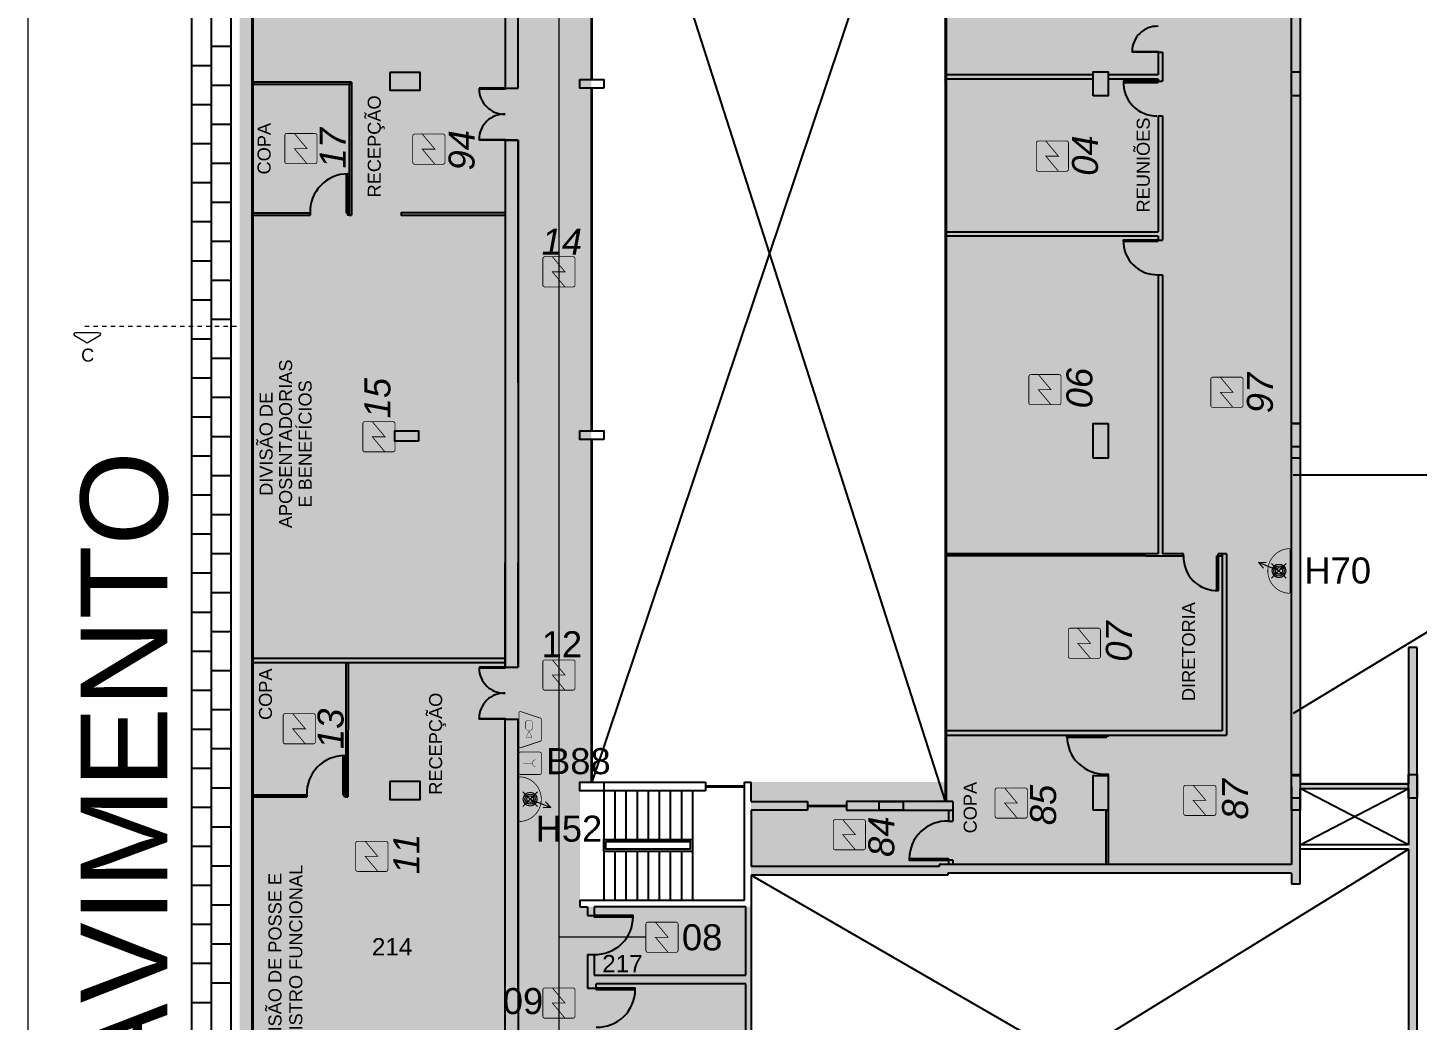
# Model space of a CAD drawing. Header units: metres. Extents: x -331 to 2982, y 362 to 2539.
# Drawn here: x 741.17 to 773.21, y 1857.93 to 1880.81 of the extents above; entities that cross this region are included whole.
import ezdxf
from ezdxf.enums import TextEntityAlignment as Align

# ---------------------------------------------------------------- set-up
doc = ezdxf.new("R2010")
doc.units = ezdxf.units.M
doc.linetypes.add('DASHDOT', pattern=[1, 0.5, -0.25, 0, -0.25])
doc.layers.get('0').update_dxf_attribs({"color": 251})
doc.layers.add('_corredores', color=251, linetype='Continuous', plot=False)
doc.layers.add('_salas', color=251, linetype='Continuous', plot=False)
for name, color, linetype in [('ALV', 251, 'Continuous'), ('CX', 251, 'Continuous'), ('Det', 251, 'Continuous'), ('DET. FUMAÇA', 1, 'Continuous'), ('Div', 251, 'Continuous'), ('Est', 251, 'Continuous'), ('Pis', 251, 'Continuous'), ('SALAS NOVAS', 7, 'Continuous'), ('Texto_Salas', 251, 'Continuous'), ('vid', 251, 'Continuous'), ('vis', 251, 'Continuous')]:
    doc.layers.add(name, color=color, linetype=linetype)
doc.layers.add('LCorte', color=251, linetype='Continuous', lineweight=20)
doc.styles.add('ARIAL', font='arial.ttf')
doc.styles.add('DESTAQUE', font='arial.ttf', dxfattribs={"height": 0.4})
doc.styles.add('X3G_ENTITY_1416AFBF', font='arial.ttf', dxfattribs={"height": 0.6})
doc.styles.add('X3G_ENTITY_1416B70A', font='arial.ttf', dxfattribs={"height": 0.6})
doc.styles.add('X3G_ENTITY_1416BCDE', font='arial.ttf', dxfattribs={"height": 0.6})
doc.styles.add('X3G_ENTITY_1416BCFA', font='arial.ttf', dxfattribs={"height": 0.6})
doc.styles.add('X3G_ENTITY_1421B54E', font='arial.ttf', dxfattribs={"height": 0.6})
doc.styles.add('X3G_ENTITY_1421B58E', font='arial.ttf', dxfattribs={"height": 0.6})
doc.styles.add('X3G_ENTITY_1422A1AA', font='arial.ttf', dxfattribs={"height": 0.6})
doc.styles.add('X3G_ENTITY_1422A336', font='arial.ttf', dxfattribs={"height": 0.6})

# ---------------------------------------------------------------- blocks, each defined once
blk = doc.blocks.new('WEW')
at = {"color": 1, "lineweight": 0, "true_color": 0xe60000}
for p, q in [((1781.244, 994.005), (1781.439, 994.482)), ((1781.439, 994.482), (1781.308, 994.36)), ((1781.439, 994.482), (1781.447, 994.302)), ((1781.075, 994.175), (1781.413, 993.836)), ((1781.413, 994.175), (1781.075, 993.836))]:
    blk.add_line(p, q, dxfattribs=at)
at = {"color": 1, "true_color": 0xe60000, "const_width": 0.0172}
for points in [[(1779.259, 993.747), (1780.023, 993.747, 0.511918), (1780.056, 993.793), (1779.907, 994.24, 0.322823), (1779.874, 994.263), (1779.408, 994.263, 0.322823), (1779.375, 994.24), (1779.226, 993.793, 0.511918)], [(1780.193, 994.263), (1780.641, 994.263, -0.414214), (1780.675, 994.229), (1780.675, 993.782, -0.414214), (1780.641, 993.747), (1780.193, 993.747, -0.414214), (1780.159, 993.782), (1780.159, 994.229, -0.414214)], [(1780.764, 993.748), (1781.724, 993.748, 0.435311), (1781.759, 993.784, 0.930949), (1780.73, 993.784, 0.435311)]]:
    blk.add_lwpolyline(points, format="xyb", close=True, dxfattribs=at)
at = {"color": 1, "true_color": 0xe60000, "const_width": 0.0086}
for points in [[(1779.463, 994.06), (1779.617, 994.06), (1779.652, 994.026), (1779.652, 993.936), (1779.617, 993.902), (1779.463, 993.902), (1779.428, 993.936), (1779.428, 994.026)], [(1779.832, 993.936), (1779.832, 994.026), (1779.802, 994.044), (1779.679, 993.981), (1779.802, 993.918)]]:
    blk.add_lwpolyline(points, close=True, dxfattribs=at)
for points in [[(1780.336, 994.135), (1780.338, 994.117), (1780.344, 994.099), (1780.351, 994.088), (1780.365, 994.073), (1780.373, 994.067), (1780.386, 994.06), (1780.397, 994.057), (1780.413, 994.055), (1780.421, 994.055), (1780.431, 994.056), (1780.45, 994.062), (1780.464, 994.07), (1780.477, 994.082), (1780.488, 994.096), (1780.494, 994.11), (1780.497, 994.122), (1780.498, 994.13), (1780.498, 994.136)], [(1780.417, 993.837), (1780.417, 994.055)]]:
    blk.add_lwpolyline(points, dxfattribs=at)
at = {"color": 1, "lineweight": 0, "true_color": 0xe60000}
for radius in [0.158, 0.119, 0.0774]:
    blk.add_circle((1781.244, 994.005), radius, dxfattribs=at)
blk = doc.blocks.new('Detector de fumaça')
at = {"layer": 'DET. FUMAÇA', "linetype": 'Continuous', "lineweight": 15, "const_width": 0.0187}
blk.add_lwpolyline([(774.599, 539.816), (775.249, 539.816, -0.414214), (775.296, 539.769), (775.296, 539.167, -0.414214), (775.249, 539.12), (774.599, 539.12, -0.414214), (774.553, 539.167), (774.553, 539.769, -0.414214)], format="xyb", close=True, dxfattribs=at)
blk.add_lwpolyline([(774.773, 539.816), (775.064, 539.468), (774.773, 539.468), (775.064, 539.12)], dxfattribs=at)
blk = doc.blocks.new('86eddcc6-bf04-46b0-9722-fe6f1553944b')
at = {"color": 1, "lineweight": 0, "true_color": 0xe60000}
for p, q in [((769.546, 1869.302), (769.725, 1869.31)), ((769.546, 1869.302), (769.667, 1869.171)), ((770.022, 1869.107), (769.546, 1869.302)), ((769.852, 1868.938), (770.191, 1869.276)), ((769.852, 1869.276), (770.191, 1868.938))]:
    blk.add_line(p, q, dxfattribs=at)
at = {"color": 1, "true_color": 0xe60000, "const_width": 0.0172}
blk.add_lwpolyline([(770.28, 1868.627), (770.28, 1869.587, 0.435311), (770.243, 1869.621, 0.930949), (770.243, 1868.592, 0.435311)], format="xyb", close=True, dxfattribs=at)
at = {"color": 1, "lineweight": 0, "true_color": 0xe60000}
for radius in [0.158, 0.119, 0.0774]:
    blk.add_circle((770.022, 1869.107), radius, dxfattribs=at)

msp = doc.modelspace()

# ---------------------------------------------------------------- hatches: boundary and pattern name
at = {"layer": '_corredores', "transparency": 33554508}
h = msp.add_hatch(color=256, dxfattribs=at)
h.dxf.hatch_style = 1
h.paths.add_polyline_path([(851.609, 1924.544), (870.379, 1924.544), (870.379, 1926.38), (870.189, 1926.38), (870.189, 1926.577), (870.003, 1926.764), (866.304, 1926.765), (866.288, 1926.731), (866.184, 1926.814), (865.422, 1927.574), (863.994, 1927.574), (862.566, 1927.574), (861.756, 1926.765), (861.72, 1926.765), (861.716, 1926.764), (861.703, 1926.763), (861.685, 1926.763), (858.091, 1926.765), (857.744, 1926.418), (857.397, 1926.765), (853.804, 1926.765), (853.788, 1926.731), (853.684, 1926.814), (852.922, 1927.574), (851.494, 1927.574), (849.748, 1927.574), (849.748, 1926.814), (849.608, 1926.814), (849.608, 1929.894), (841.234, 1929.894), (841.234, 1928.054), (840.474, 1928.054), (840.474, 1927.096), (840.756, 1926.814), (840.374, 1926.432), (840.042, 1926.765), (836.434, 1926.765), (836.419, 1926.731), (836.314, 1926.814), (835.553, 1927.574), (834.124, 1927.574), (832.696, 1927.574), (831.886, 1926.765), (831.85, 1926.765), (831.847, 1926.764), (831.833, 1926.763), (831.815, 1926.763), (828.221, 1926.765), (827.874, 1926.418), (827.528, 1926.765), (823.934, 1926.765), (823.918, 1926.731), (823.814, 1926.814), (823.052, 1927.574), (821.624, 1927.574), (820.195, 1927.574), (819.385, 1926.765), (819.35, 1926.765), (819.346, 1926.764), (819.333, 1926.763), (819.315, 1926.763), (815.721, 1926.765), (815.374, 1926.418), (815.027, 1926.765), (811.434, 1926.765), (811.418, 1926.731), (811.314, 1926.814), (810.552, 1927.574), (809.124, 1927.574), (807.695, 1927.574), (806.886, 1926.765), (806.85, 1926.765), (806.846, 1926.764), (806.833, 1926.763), (806.815, 1926.763), (803.221, 1926.765), (802.874, 1926.418), (802.527, 1926.765), (798.934, 1926.765), (798.918, 1926.731), (798.814, 1926.814), (798.052, 1927.574), (796.624, 1927.574), (795.195, 1927.574), (794.386, 1926.765), (794.35, 1926.765), (794.346, 1926.764), (794.333, 1926.763), (794.315, 1926.763), (790.721, 1926.765), (790.374, 1926.418), (790.027, 1926.765), (786.434, 1926.765), (786.418, 1926.731), (786.314, 1926.814), (785.552, 1927.574), (784.124, 1927.574), (782.696, 1927.574), (781.886, 1926.765), (781.85, 1926.765), (781.846, 1926.764), (781.833, 1926.763), (781.815, 1926.763), (778.221, 1926.765), (777.874, 1926.418), (777.527, 1926.765), (773.934, 1926.765), (773.918, 1926.731), (773.814, 1926.814), (773.052, 1927.574), (771.624, 1927.574), (770.196, 1927.574), (769.386, 1926.765), (769.35, 1926.765), (769.347, 1926.764), (769.333, 1926.763), (769.315, 1926.763), (765.615, 1926.764), (765.429, 1926.577), (765.429, 1926.38), (765.239, 1926.38), (765.239, 1924.544), (770.084, 1924.544), (770.084, 1914.631), (770.394, 1914.631), (770.394, 1905.511), (765.009, 1905.511), (765.009, 1910.811), (763.809, 1910.811), (763.809, 1905.511), (755.909, 1905.511), (755.909, 1910.811), (754.809, 1910.811), (754.809, 1905.511), (746.059, 1905.511), (746.059, 1901.896), (748.429, 1901.896), (748.429, 1903.596), (748.029, 1903.596), (748.029, 1903.796), (754.454, 1903.796), (754.454, 1903.596), (754.129, 1903.596), (754.129, 1901.896), (754.454, 1901.896), (754.454, 1901.696), (754.454, 1901.171), (757.954, 1901.171), (757.954, 1903.571), (757.954, 1903.771), (768.009, 1903.771), (768.009, 1903.751), (768.814, 1903.751), (768.814, 1895.791), (767.984, 1895.791), (767.984, 1895.771), (762.344, 1895.771), (761.069, 1895.771), (761.069, 1893.046), (754.154, 1893.046), (752.479, 1893.046), (752.479, 1860.521), (752.479, 1859.096), (752.479, 1857.621), (754.079, 1857.621), (754.079, 1860.546), (753.904, 1860.546), (753.904, 1863.421), (754.169, 1863.421), (754.169, 1887.631), (760.804, 1887.631), (760.804, 1887.721), (768.909, 1887.721), (770.309, 1887.721), (771.909, 1887.721), (773.009, 1887.721), (775.859, 1887.721), (775.859, 1886.621), (777.159, 1886.621), (777.159, 1887.721), (788.759, 1887.721), (788.759, 1886.621), (790.059, 1886.621), (790.059, 1887.721), (802.309, 1887.721), (804.009, 1887.721), (844.959, 1887.721), (844.959, 1887.896), (845.259, 1887.896), (845.259, 1887.543), (845.259, 1863.221), (807.109, 1863.221), (807.109, 1860.671), (807.109, 1860.571), (806.556, 1860.571), (806.556, 1858.751), (806.556, 1855.871), (806.556, 1855.143), (807.956, 1855.143), (807.956, 1857.121), (809.134, 1857.121), (809.134, 1860.671), (845.259, 1860.671), (845.259, 1855.977), (846.384, 1855.977), (846.384, 1856.871), (846.034, 1856.871), (846.034, 1856.971), (846.434, 1856.971), (846.434, 1860.671), (849.184, 1860.671), (849.184, 1856.971), (849.584, 1856.971), (849.584, 1856.871), (849.234, 1856.871), (849.234, 1855.977), (850.459, 1855.977), (850.459, 1860.671), (859.459, 1860.671), (859.459, 1863.221), (849.559, 1863.221), (849.559, 1888.221), (849.659, 1888.221), (849.659, 1887.721), (854.289, 1887.721), (854.289, 1895.621), (859.259, 1895.621), (859.259, 1905.521), (857.359, 1905.521), (857.359, 1905.621), (858.034, 1905.621), (858.034, 1908.221), (853.709, 1908.221), (853.709, 1908.184), (853.609, 1908.184), (853.609, 1910.121), (850.859, 1910.121), (850.86, 1912.861), (849.659, 1912.861), (849.659, 1908.921), (852.409, 1908.921), (852.409, 1903.771), (852.409, 1895.701), (852.409, 1890.371), (849.559, 1890.371), (849.559, 1908.921), (849.559, 1912.961), (852.259, 1912.961), (852.259, 1914.631), (851.609, 1914.631)])
h.paths.add_polyline_path([(845.929, 1914.631), (846.006, 1914.631), (846.006, 1905.511), (844.999, 1905.511), (844.999, 1909.911), (845.009, 1910.811), (843.809, 1910.811), (843.809, 1905.511), (835.009, 1905.511), (835.009, 1910.811), (833.809, 1910.811), (833.809, 1905.511), (825.009, 1905.511), (825.009, 1910.811), (823.809, 1910.811), (823.809, 1905.511), (815.009, 1905.511), (815.009, 1910.811), (813.809, 1910.811), (813.809, 1905.511), (805.009, 1905.511), (805.009, 1910.811), (803.809, 1910.811), (803.809, 1905.511), (795.009, 1905.511), (795.009, 1910.811), (793.809, 1910.811), (793.809, 1905.511), (785.009, 1905.511), (785.009, 1910.811), (783.809, 1910.811), (783.809, 1905.511), (775.009, 1905.511), (775.009, 1910.811), (773.979, 1910.811), (773.979, 1905.511), (773.194, 1905.511), (773.194, 1914.631), (773.124, 1914.631), (773.124, 1920.111), (775.144, 1920.111), (775.144, 1921.611), (775.124, 1921.611), (775.124, 1922.031), (773.624, 1922.031), (773.624, 1921.611), (773.164, 1921.611), (773.164, 1924.544), (845.929, 1924.543), (845.929, 1921.611), (845.469, 1921.611), (845.469, 1922.031), (843.969, 1922.031), (843.969, 1921.611), (843.949, 1920.111), (845.929, 1920.111)], flags=16)
h.paths.add_polyline_path([(851.494, 1926.432), (851.112, 1926.814), (851.494, 1927.196), (851.876, 1926.814)], flags=16)
h.paths.add_polyline_path([(845.244, 1926.432), (844.862, 1926.814), (845.244, 1927.196), (845.626, 1926.814)], flags=16)
h.paths.add_polyline_path([(845.119, 1903.801), (845.119, 1895.821), (845.259, 1895.821), (845.259, 1890.321), (839.659, 1890.321), (775.859, 1890.321), (772.984, 1890.321), (772.984, 1895.791), (771.754, 1895.791), (771.754, 1903.746), (773.099, 1903.746), (773.099, 1903.801)], flags=16)
h.paths.add_polyline_path([(834.506, 1926.814), (834.124, 1926.432), (833.742, 1926.814), (834.124, 1927.196)], flags=16)
h.paths.add_polyline_path([(863.612, 1926.814), (863.994, 1927.196), (864.376, 1926.814), (863.994, 1926.432)], flags=16)
h.paths.add_polyline_path([(845.259, 1895.821), (845.259, 1890.321), (839.659, 1890.321), (775.859, 1890.321), (772.984, 1890.321), (772.984, 1895.821), (775.859, 1895.821), (839.659, 1895.821)], flags=0)
h.paths.add_polyline_path([(822.006, 1926.814), (821.624, 1926.432), (821.242, 1926.814), (821.624, 1927.196)], flags=16)
h.paths.add_polyline_path([(809.506, 1926.814), (809.124, 1926.432), (808.742, 1926.814), (809.124, 1927.196)], flags=16)
h.paths.add_polyline_path([(797.006, 1926.814), (796.624, 1926.432), (796.242, 1926.814), (796.624, 1927.196)], flags=16)
h.paths.add_polyline_path([(784.506, 1926.814), (784.124, 1926.432), (783.742, 1926.814), (784.124, 1927.196)], flags=16)
h.paths.add_polyline_path([(772.006, 1926.814), (771.624, 1926.432), (771.242, 1926.814), (771.624, 1927.196)], flags=16)
edge = h.paths.add_edge_path(flags=16)
edge.add_line((767.555, 1893.924), (767.408, 1893.821))
edge.add_line((767.408, 1893.821), (767.203, 1894.065))
edge.add_line((767.203, 1894.065), (766.309, 1893.171))
edge.add_arc((765.909, 1892.771), 0.565, -45, 45, ccw=False)
edge.add_line((766.309, 1892.372), (767.203, 1891.477))
edge.add_line((767.203, 1891.477), (767.408, 1891.721))
edge.add_line((767.408, 1891.721), (767.555, 1891.618))
edge.add_arc((765.909, 1892.771), 2.01, 35, 325, ccw=False)
at = {"layer": '_salas', "transparency": 33554559}
h = msp.add_hatch(color=256, dxfattribs=at)
h.dxf.hatch_style = 1
h.paths.add_polyline_path([(746.059, 1852.511), (757.849, 1852.511), (757.849, 1860.546), (754.079, 1860.546), (754.079, 1857.621), (752.479, 1857.621), (752.479, 1859.096), (752.479, 1860.521), (752.479, 1893.246), (746.059, 1893.246)])
h = msp.add_hatch(color=256, dxfattribs=at)
h.dxf.hatch_style = 1
h.paths.add_polyline_path([(770.509, 1887.521), (773.009, 1887.521), (773.009, 1887.721), (771.909, 1887.721), (770.309, 1887.721), (768.909, 1887.721), (760.804, 1887.721), (760.804, 1887.631), (760.804, 1887.521), (762.299, 1887.521), (762.309, 1863.421), (757.849, 1863.421), (757.849, 1861.271), (762.385, 1861.271), (762.385, 1861.321), (770.309, 1861.321), (770.309, 1861.071), (770.509, 1861.071), (770.509, 1863.271), (773.009, 1863.271), (773.009, 1850.721), (773.209, 1850.721), (773.209, 1866.521), (773.009, 1866.521), (773.009, 1863.421), (770.509, 1863.421)])
h = msp.add_hatch(color=256, dxfattribs=at)
h.dxf.hatch_style = 1
h.paths.add_polyline_path([(773.009, 1863.271), (773.009, 1850.721), (773.209, 1850.721), (773.209, 1866.521), (773.009, 1866.521), (773.009, 1863.421), (770.509, 1863.421), (770.509, 1863.271)])
at = {"layer": 'Est', "linetype": 'Continuous'}
h = msp.add_hatch(color=8, dxfattribs=at)
h.dxf.hatch_style = 1
h.paths.add_polyline_path([(770.309, 1879.246), (770.309, 1879.796), (770.509, 1879.796), (770.509, 1879.246)])
h.paths.add_polyline_path([(770.309, 1870.891), (770.309, 1871.691), (770.509, 1871.691), (770.509, 1870.891)])
h = msp.add_hatch(color=8, dxfattribs=at)
h.dxf.hatch_style = 1
h.paths.add_polyline_path([(770.309, 1862.771), (770.309, 1863.571), (770.509, 1863.571), (770.509, 1862.771)])

# ---------------------------------------------------------------- linework, layer by layer
at = {"layer": 'ALV', "color": 251}
for p, q in [((770.309, 1879.246), (770.309, 1887.521)), ((770.309, 1879.246), (770.309, 1887.521)), ((770.509, 1887.521), (770.509, 1863.596)), ((770.509, 1887.521), (770.509, 1863.596)), ((770.509, 1887.521), (770.509, 1863.596)), ((770.509, 1887.521), (770.509, 1863.596)), ((752.179, 1884.021), (752.179, 1879.421)), ((752.479, 1879.421), (752.479, 1884.021)), ((770.309, 1863.321), (770.309, 1879.246)), ((770.309, 1863.321), (770.309, 1879.246)), ((752.179, 1878.221), (752.179, 1872.622)), ((752.479, 1878.221), (752.179, 1878.221)), ((752.179, 1878.221), (752.179, 1872.622)), ((752.479, 1878.221), (752.179, 1878.221)), ((752.479, 1872.622), (752.479, 1878.221)), ((752.479, 1872.622), (752.479, 1878.221)), ((752.179, 1866.069), (752.179, 1868.476)), ((752.179, 1866.069), (752.179, 1868.476)), ((752.479, 1866.069), (752.479, 1868.476)), ((752.479, 1866.069), (752.479, 1868.476)), ((773.209, 1866.521), (773.009, 1866.521)), ((773.009, 1866.521), (773.009, 1863.371)), ((773.209, 1850.721), (773.209, 1866.521)), ((752.179, 1858.671), (752.179, 1864.869)), ((752.179, 1858.671), (752.179, 1864.869)), ((752.479, 1858.671), (752.479, 1864.869)), ((752.479, 1858.671), (752.479, 1864.869)), ((756.799, 1863.221), (754.179, 1863.221)), ((754.189, 1863.421), (756.799, 1863.421)), ((756.799, 1863.421), (756.799, 1863.221)), ((757.699, 1860.696), (757.699, 1863.421)), ((757.699, 1863.421), (757.849, 1863.421)), ((757.849, 1862.971), (757.849, 1863.421)), ((770.309, 1863.321), (770.309, 1861.521)), ((770.309, 1863.321), (770.309, 1861.521)), ((770.309, 1863.321), (770.309, 1861.521)), ((770.309, 1863.321), (770.309, 1861.521)), ((773.009, 1863.371), (770.509, 1863.371)), ((770.509, 1863.271), (773.009, 1863.271)), ((770.509, 1861.971), (770.509, 1863.271)), ((770.509, 1862.021), (770.509, 1863.271)), ((770.509, 1861.971), (770.509, 1863.271)), ((770.509, 1862.021), (770.509, 1863.271)), ((773.009, 1863.271), (773.009, 1861.971)), ((757.849, 1862.971), (759.149, 1862.971)), ((759.149, 1862.971), (759.149, 1862.771)), ((760.049, 1862.971), (760.049, 1862.771)), ((762.499, 1862.971), (760.049, 1862.971)), ((762.499, 1862.971), (762.499, 1862.771)), ((762.499, 1862.971), (762.499, 1862.771)), ((757.849, 1862.771), (757.849, 1861.471)), ((759.149, 1862.771), (757.849, 1862.771)), ((760.049, 1862.771), (762.499, 1862.771)), ((762.399, 1862.771), (762.399, 1862.519)), ((762.399, 1862.771), (762.399, 1862.519)), ((762.399, 1862.521), (762.499, 1862.521)), ((762.399, 1862.521), (762.499, 1862.521)), ((762.499, 1862.771), (762.499, 1862.521)), ((762.499, 1862.771), (762.499, 1862.521)), ((773.009, 1861.971), (770.509, 1861.971)), ((762.399, 1861.621), (762.399, 1861.521)), ((762.499, 1861.621), (762.399, 1861.621)), ((762.399, 1861.621), (762.399, 1861.521)), ((762.499, 1861.621), (762.399, 1861.621)), ((762.499, 1861.621), (762.499, 1861.521)), ((762.499, 1861.621), (762.499, 1861.521)), ((773.009, 1861.871), (770.509, 1861.871)), ((770.509, 1861.071), (770.509, 1861.871)), ((770.509, 1861.071), (770.509, 1861.871)), ((773.009, 1861.871), (773.009, 1850.721)), ((762.185, 1861.471), (757.849, 1861.471)), ((762.185, 1861.471), (757.849, 1861.471)), ((757.849, 1861.271), (757.849, 1852.531)), ((762.385, 1861.271), (757.849, 1861.271)), ((762.385, 1861.271), (757.849, 1861.271)), ((762.185, 1861.521), (762.185, 1861.471)), ((770.309, 1861.521), (762.185, 1861.521)), ((762.185, 1861.521), (762.185, 1861.471)), ((770.309, 1861.521), (762.185, 1861.521)), ((762.185, 1861.521), (762.185, 1861.471)), ((770.309, 1861.521), (762.185, 1861.521)), ((762.185, 1861.521), (762.185, 1861.471)), ((770.309, 1861.521), (762.185, 1861.521)), ((762.385, 1861.321), (762.385, 1861.271)), ((770.309, 1861.321), (762.385, 1861.321)), ((762.385, 1861.321), (762.385, 1861.271)), ((770.309, 1861.321), (762.385, 1861.321)), ((762.385, 1861.321), (762.385, 1861.271)), ((770.309, 1861.321), (762.385, 1861.321)), ((762.385, 1861.321), (762.385, 1861.271)), ((770.309, 1861.321), (762.385, 1861.321)), ((770.309, 1861.321), (770.309, 1861.071)), ((770.309, 1861.321), (770.309, 1861.071)), ((770.309, 1861.071), (770.509, 1861.071)), ((770.309, 1861.071), (770.509, 1861.071)), ((753.904, 1860.696), (757.699, 1860.696)), ((753.904, 1860.696), (753.904, 1860.546)), ((753.904, 1860.546), (754.079, 1860.546)), ((754.079, 1860.546), (754.079, 1860.346)), ((754.079, 1860.346), (754.229, 1860.346)), ((757.729, 1860.546), (754.229, 1860.546)), ((754.229, 1860.546), (754.229, 1860.346)), ((757.729, 1858.971), (757.729, 1860.546)), ((754.079, 1859.446), (754.079, 1858.671)), ((754.079, 1859.446), (754.229, 1859.446)), ((754.229, 1859.446), (754.229, 1858.971)), ((754.229, 1858.971), (757.729, 1858.971)), ((754.279, 1858.671), (754.279, 1858.771)), ((757.729, 1858.771), (754.279, 1858.771)), ((757.729, 1852.531), (757.729, 1858.771)), ((754.079, 1858.671), (754.279, 1858.671))]:
    msp.add_line(p, q, dxfattribs=at)
at = {"layer": 'ALV'}
for p, q in [((770.309, 1879.246), (770.309, 1887.521)), ((770.509, 1887.521), (770.509, 1863.596)), ((770.509, 1887.521), (770.509, 1863.596)), ((752.179, 1879.421), (752.483, 1879.421)), ((752.179, 1879.421), (752.483, 1879.421)), ((770.309, 1863.321), (770.309, 1879.246)), ((752.179, 1878.221), (752.179, 1866.069)), ((752.179, 1878.221), (752.483, 1878.221)), ((752.483, 1878.221), (752.483, 1866.069)), ((752.179, 1866.069), (752.483, 1866.069)), ((752.179, 1866.069), (752.483, 1866.069)), ((752.179, 1857.621), (752.179, 1864.869)), ((752.179, 1864.869), (752.483, 1864.869)), ((752.483, 1864.869), (752.483, 1857.621)), ((770.309, 1863.321), (770.309, 1861.521)), ((770.309, 1863.321), (770.309, 1861.521)), ((770.509, 1861.971), (770.509, 1863.271)), ((770.509, 1862.021), (770.509, 1863.271)), ((762.499, 1862.971), (762.499, 1862.771)), ((770.509, 1861.071), (770.509, 1861.971)), ((762.185, 1861.521), (762.185, 1861.471)), ((770.309, 1861.521), (762.185, 1861.521)), ((762.185, 1861.521), (762.185, 1861.471)), ((770.309, 1861.521), (762.185, 1861.521)), ((762.385, 1861.321), (762.385, 1861.271)), ((770.309, 1861.321), (762.385, 1861.321)), ((762.385, 1861.321), (762.385, 1861.271)), ((770.309, 1861.321), (762.385, 1861.321)), ((770.309, 1861.321), (770.309, 1861.071)), ((770.309, 1861.071), (770.509, 1861.071))]:
    msp.add_line(p, q, dxfattribs=at)
at = {"layer": 'CX', "color": 251, "ltscale": 8}
for points in [[(762.399, 1861.621), (762.399, 1861.651), (761.499, 1861.651), (761.499, 1861.621)], [(762.399, 1861.621), (762.399, 1861.651), (761.499, 1861.651), (761.499, 1861.621)], [(754.229, 1860.346), (754.229, 1860.316), (755.129, 1860.316), (755.129, 1860.346)], [(754.279, 1858.671), (754.279, 1858.641), (755.179, 1858.641), (755.179, 1858.671)]]:
    msp.add_lwpolyline(points, close=True, dxfattribs=at)
at = {"layer": 'CX', "ltscale": 0.8}
for centre, start, end in [((752.161, 1879.403), 180, 271.7449), ((752.161, 1878.239), 88.2551, 180), ((752.161, 1866.051), 180, 271.7449), ((752.161, 1864.887), 88.2551, 180)]:
    msp.add_arc(centre, 0.582, start, end, dxfattribs=at)
at = {"layer": 'CX', "color": 251, "ltscale": 8}
for centre, start, end in [((762.37, 1861.651), 88.058, 180), ((762.37, 1861.651), 88.058, 180), ((754.259, 1860.316), 268.058, 0), ((754.309, 1858.641), 268.058, 0)]:
    msp.add_arc(centre, 0.871, start, end, dxfattribs=at)
at = {"layer": 'Det', "color": 251}
for p, q in [((744.959, 1851.621), (744.959, 1893.046)), ((745.409, 1851.621), (745.409, 1893.046)), ((745.859, 1893.046), (745.859, 1852.071)), ((745.859, 1893.046), (745.859, 1852.071)), ((754.189, 1863.421), (762.279, 1887.521)), ((754.454, 1887.521), (762.329, 1862.971)), ((807.349, 1887.521), (770.349, 1864.999)), ((744.959, 1880.391), (744.959, 1880.391)), ((745.409, 1880.391), (745.859, 1880.391)), ((745.409, 1880.391), (745.859, 1880.391)), ((744.959, 1879.941), (745.409, 1879.941)), ((744.959, 1879.491), (744.959, 1879.491)), ((745.409, 1879.491), (745.859, 1879.491)), ((745.409, 1879.491), (745.859, 1879.491)), ((744.959, 1879.041), (745.409, 1879.041)), ((744.959, 1878.591), (744.959, 1878.591)), ((745.409, 1878.591), (745.859, 1878.591)), ((745.409, 1878.591), (745.859, 1878.591)), ((744.959, 1878.141), (745.409, 1878.141)), ((744.959, 1877.691), (744.959, 1877.691)), ((745.409, 1877.691), (745.859, 1877.691)), ((745.409, 1877.691), (745.859, 1877.691)), ((744.959, 1877.241), (745.409, 1877.241)), ((744.959, 1876.791), (744.959, 1876.791)), ((745.409, 1876.791), (745.859, 1876.791)), ((745.409, 1876.791), (745.859, 1876.791)), ((744.959, 1876.341), (745.409, 1876.341)), ((744.959, 1875.891), (744.959, 1875.891)), ((745.409, 1875.891), (745.859, 1875.891)), ((745.409, 1875.891), (745.859, 1875.891)), ((744.959, 1875.441), (745.409, 1875.441)), ((744.959, 1874.991), (744.959, 1874.991)), ((745.409, 1874.991), (745.859, 1874.991)), ((745.409, 1874.991), (745.859, 1874.991)), ((744.959, 1874.541), (745.409, 1874.541)), ((744.959, 1874.091), (744.959, 1874.091)), ((745.409, 1874.091), (745.859, 1874.091)), ((745.409, 1874.091), (745.859, 1874.091)), ((744.959, 1873.641), (745.409, 1873.641)), ((744.959, 1873.191), (744.959, 1873.191)), ((745.409, 1873.191), (745.859, 1873.191)), ((745.409, 1873.191), (745.859, 1873.191)), ((744.959, 1872.741), (745.409, 1872.741)), ((744.959, 1872.291), (744.959, 1872.291)), ((745.409, 1872.291), (745.859, 1872.291)), ((745.409, 1872.291), (745.859, 1872.291)), ((744.959, 1871.841), (745.409, 1871.841)), ((744.959, 1871.391), (744.959, 1871.391)), ((745.409, 1871.391), (745.859, 1871.391)), ((745.409, 1871.391), (745.859, 1871.391)), ((744.959, 1870.941), (745.409, 1870.941)), ((744.959, 1870.491), (744.959, 1870.491)), ((745.409, 1870.491), (745.859, 1870.491)), ((745.409, 1870.491), (745.859, 1870.491)), ((780.208, 1870.494), (770.349, 1870.494)), ((744.959, 1870.041), (745.409, 1870.041)), ((744.959, 1869.591), (744.959, 1869.591)), ((745.409, 1869.591), (745.859, 1869.591)), ((745.409, 1869.591), (745.859, 1869.591)), ((744.959, 1869.141), (745.409, 1869.141)), ((744.959, 1868.691), (744.959, 1868.691)), ((745.409, 1868.691), (745.859, 1868.691)), ((745.409, 1868.691), (745.859, 1868.691)), ((744.959, 1868.241), (745.409, 1868.241)), ((744.959, 1867.791), (744.959, 1867.791)), ((745.409, 1867.791), (745.859, 1867.791)), ((745.409, 1867.791), (745.859, 1867.791)), ((744.959, 1867.341), (745.409, 1867.341)), ((744.959, 1866.891), (744.959, 1866.891)), ((745.409, 1866.891), (745.859, 1866.891)), ((745.409, 1866.891), (745.859, 1866.891)), ((744.959, 1866.441), (745.409, 1866.441)), ((744.959, 1865.991), (744.959, 1865.991)), ((745.409, 1865.991), (745.859, 1865.991)), ((745.409, 1865.991), (745.859, 1865.991)), ((744.959, 1865.541), (745.409, 1865.541)), ((744.959, 1865.091), (744.959, 1865.091)), ((745.409, 1865.091), (745.859, 1865.091)), ((745.409, 1865.091), (745.859, 1865.091)), ((744.959, 1864.641), (745.409, 1864.641)), ((744.959, 1864.191), (744.959, 1864.191)), ((745.409, 1864.191), (745.859, 1864.191)), ((745.409, 1864.191), (745.859, 1864.191)), ((744.959, 1863.741), (745.409, 1863.741)), ((744.959, 1863.291), (744.959, 1863.291)), ((745.409, 1863.291), (745.859, 1863.291)), ((745.409, 1863.291), (745.859, 1863.291)), ((773.009, 1861.971), (770.509, 1863.271)), ((770.509, 1861.971), (773.009, 1863.271)), ((744.959, 1862.841), (745.409, 1862.841)), ((744.959, 1862.391), (744.959, 1862.391)), ((745.409, 1862.391), (745.859, 1862.391)), ((745.409, 1862.391), (745.859, 1862.391)), ((744.959, 1861.941), (745.409, 1861.941)), ((757.849, 1852.531), (773.009, 1861.871)), ((744.959, 1861.491), (744.959, 1861.491)), ((745.409, 1861.491), (745.859, 1861.491)), ((745.409, 1861.491), (745.859, 1861.491)), ((757.849, 1861.271), (773.009, 1852.531)), ((744.959, 1861.041), (745.409, 1861.041)), ((744.959, 1860.591), (744.959, 1860.591)), ((745.409, 1860.591), (745.859, 1860.591)), ((745.409, 1860.591), (745.859, 1860.591)), ((744.959, 1860.141), (745.409, 1860.141)), ((744.959, 1859.691), (744.959, 1859.691)), ((745.409, 1859.691), (745.859, 1859.691)), ((745.409, 1859.691), (745.859, 1859.691)), ((744.959, 1859.241), (745.409, 1859.241)), ((744.959, 1858.791), (744.959, 1858.791)), ((745.409, 1858.791), (745.859, 1858.791)), ((745.409, 1858.791), (745.859, 1858.791)), ((744.959, 1858.341), (745.409, 1858.341))]:
    msp.add_line(p, q, dxfattribs=at)
at = {"layer": 'Det'}
for p, q in [((745.859, 1893.046), (745.859, 1852.071)), ((745.409, 1880.391), (745.859, 1880.391)), ((745.409, 1879.491), (745.859, 1879.491)), ((745.409, 1878.591), (745.859, 1878.591)), ((745.409, 1877.691), (745.859, 1877.691)), ((745.409, 1876.791), (745.859, 1876.791)), ((745.409, 1875.891), (745.859, 1875.891)), ((745.409, 1874.991), (745.859, 1874.991)), ((745.409, 1874.091), (745.859, 1874.091)), ((745.409, 1873.191), (745.859, 1873.191)), ((745.409, 1872.291), (745.859, 1872.291)), ((745.409, 1871.391), (745.859, 1871.391)), ((745.409, 1870.491), (745.859, 1870.491)), ((745.409, 1869.591), (745.859, 1869.591)), ((745.409, 1868.691), (745.859, 1868.691)), ((745.409, 1867.791), (745.859, 1867.791)), ((745.409, 1866.891), (745.859, 1866.891)), ((745.409, 1865.991), (745.859, 1865.991)), ((745.409, 1865.091), (745.859, 1865.091)), ((745.409, 1864.191), (745.859, 1864.191)), ((745.409, 1863.291), (745.859, 1863.291)), ((745.409, 1862.391), (745.859, 1862.391)), ((745.409, 1861.491), (745.859, 1861.491)), ((745.409, 1860.591), (745.859, 1860.591)), ((745.409, 1859.691), (745.859, 1859.691)), ((745.409, 1858.791), (745.859, 1858.791))]:
    msp.add_line(p, q, dxfattribs=at)
at = {"layer": 'Div', "color": 230, "linetype": 'Continuous', "lineweight": 0}
msp.add_line((741.174, 1917.572), (741.174, 1848.565), dxfattribs=at)
at = {"layer": 'Div', "color": 150, "linetype": 'Continuous', "lineweight": 0}
for p, q in [((753.42, 1888.505), (753.42, 1856.76)), ((755.425, 1859.842), (753.42, 1859.842))]:
    msp.add_line(p, q, dxfattribs=at)
at = {"layer": 'Div'}
for p, q in [((767.234, 1880.246), (767.234, 1879.729)), ((767.234, 1880.246), (767.334, 1880.246)), ((767.334, 1880.246), (767.334, 1879.579)), ((748.634, 1879.559), (746.359, 1879.559)), ((746.359, 1879.509), (748.584, 1879.509)), ((748.584, 1879.509), (748.584, 1876.493)), ((748.634, 1879.509), (748.584, 1879.509)), ((748.634, 1879.559), (748.634, 1876.493)), ((748.634, 1879.559), (748.634, 1879.509)), ((765.734, 1879.729), (762.349, 1879.729)), ((765.734, 1879.629), (762.349, 1879.629)), ((767.234, 1879.729), (766.084, 1879.729)), ((767.234, 1879.629), (766.084, 1879.629)), ((767.234, 1879.629), (767.234, 1879.579)), ((767.234, 1879.579), (767.234, 1879.629)), ((767.234, 1879.579), (767.334, 1879.579)), ((767.234, 1878.779), (767.234, 1876.109)), ((767.234, 1878.779), (767.334, 1878.779)), ((767.334, 1878.779), (767.334, 1876.009)), ((746.359, 1876.543), (747.684, 1876.543)), ((746.359, 1876.493), (747.684, 1876.493)), ((747.684, 1876.543), (747.684, 1876.493)), ((748.584, 1876.493), (748.634, 1876.493)), ((762.329, 1876.109), (767.234, 1876.109)), ((767.233, 1876.009), (762.329, 1876.009)), ((767.233, 1868.686), (762.349, 1868.686)), ((766.953, 1868.636), (762.349, 1868.636)), ((766.953, 1868.636), (767.821, 1868.636)), ((767.821, 1868.686), (767.334, 1868.686)), ((767.821, 1868.636), (767.821, 1868.686)), ((768.621, 1868.636), (768.621, 1868.686)), ((768.709, 1868.686), (768.621, 1868.686)), ((768.621, 1868.636), (768.709, 1868.636)), ((768.709, 1868.686), (768.709, 1864.605)), ((768.709, 1868.636), (768.709, 1868.686)), ((768.809, 1868.686), (768.709, 1868.686)), ((768.809, 1868.686), (768.809, 1864.505)), ((752.179, 1866.269), (746.359, 1866.269)), ((752.179, 1866.169), (746.359, 1866.169)), ((748.507, 1866.169), (748.507, 1863.078)), ((748.557, 1866.169), (748.507, 1866.169)), ((748.557, 1866.169), (748.556, 1863.078)), ((768.709, 1864.605), (762.349, 1864.605)), ((762.349, 1864.505), (768.809, 1864.505)), ((766.034, 1863.605), (766.084, 1863.605)), ((766.034, 1863.605), (766.084, 1863.605)), ((746.359, 1863.128), (747.606, 1863.128)), ((746.359, 1863.078), (747.606, 1863.078)), ((747.606, 1863.128), (747.606, 1863.078)), ((748.506, 1863.078), (748.556, 1863.078))]:
    msp.add_line(p, q, dxfattribs=at)
at = {"layer": 'Div', "linetype": 'Continuous'}
for p, q in [((767.233, 1876.009), (767.233, 1875.918)), ((767.334, 1876.009), (767.334, 1875.918)), ((767.233, 1875.918), (767.334, 1875.918)), ((767.233, 1875.118), (767.233, 1868.686)), ((767.233, 1875.118), (767.334, 1875.118)), ((767.334, 1875.118), (767.334, 1868.686))]:
    msp.add_line(p, q, dxfattribs=at)
at = {"layer": 'Div'}
for points in [[(766.634, 1880.246), (766.634, 1880.264), (767.234, 1880.264), (767.234, 1880.246)], [(767.234, 1879.549), (767.234, 1879.579), (766.434, 1879.579), (766.434, 1879.549)], [(748.584, 1876.493), (748.554, 1876.493), (748.554, 1876.543), (748.584, 1876.543)], [(767.233, 1875.888), (767.233, 1875.918), (766.433, 1875.918), (766.433, 1875.888)], [(768.591, 1868.636), (768.621, 1868.636), (768.621, 1867.836), (768.591, 1867.836)], [(766.034, 1864.475), (766.034, 1864.445), (765.134, 1864.445), (765.134, 1864.475)], [(766.084, 1864.505), (766.084, 1864.475), (766.034, 1864.475), (766.034, 1864.505)], [(766.034, 1863.605), (766.084, 1863.605), (766.084, 1863.571), (766.034, 1863.571)], [(748.506, 1863.078), (748.476, 1863.078), (748.476, 1863.128), (748.506, 1863.128)], [(766.034, 1862.771), (766.084, 1862.771), (766.084, 1861.521), (766.034, 1861.521)]]:
    msp.add_lwpolyline(points, close=True, dxfattribs=at)
at = {"layer": 'Div', "ltscale": 8}
for points in [[(748.554, 1876.543), (748.524, 1876.543), (748.524, 1877.443), (748.554, 1877.443)], [(748.476, 1863.128), (748.446, 1863.128), (748.446, 1864.028), (748.476, 1864.028)]]:
    msp.add_lwpolyline(points, close=True, dxfattribs=at)
at = {"layer": 'Div'}
msp.add_lwpolyline([(752.179, 1876.543), (749.779, 1876.543), (749.779, 1876.493), (752.179, 1876.493)], dxfattribs=at)
for centre, radius, start, end in [((767.216, 1880.264), 0.582, 88.2551, 180), ((767.204, 1879.549), 0.771, 177.8106, 270), ((767.204, 1875.889), 0.771, 177.8389, 272.1611), ((768.592, 1868.607), 0.771, 177.8389, 272.1611), ((766.005, 1864.475), 0.871, 180, 271.942)]:
    msp.add_arc(centre, radius, start, end, dxfattribs=at)
at = {"layer": 'Div', "ltscale": 8}
for centre in [(748.554, 1876.572), (748.476, 1863.158)]:
    msp.add_arc(centre, 0.871, 90, 181.942, dxfattribs=at)
at = {"layer": 'Est'}
for p, q in [((765.734, 1862.771), (765.734, 1863.571)), ((766.084, 1863.571), (766.084, 1862.771)), ((766.084, 1862.771), (765.734, 1862.771))]:
    msp.add_line(p, q, dxfattribs=at)
at = {"layer": 'Est', "color": 251}
for points in [[(749.524, 1879.781), (749.524, 1879.371), (750.224, 1879.371), (750.224, 1879.781)], [(754.454, 1879.421), (753.904, 1879.421), (753.904, 1879.621), (754.454, 1879.621)], [(765.734, 1879.246), (765.734, 1879.796), (766.084, 1879.796), (766.084, 1879.246)], [(765.734, 1879.246), (765.734, 1879.796), (766.084, 1879.796), (766.084, 1879.246)], [(770.309, 1879.246), (770.309, 1879.796), (770.509, 1879.796), (770.509, 1879.246)], [(770.309, 1879.246), (770.309, 1879.796), (770.509, 1879.796), (770.509, 1879.246)], [(770.309, 1879.246), (770.309, 1879.796), (770.509, 1879.796), (770.509, 1879.246)], [(770.309, 1879.246), (770.309, 1879.796), (770.509, 1879.796), (770.509, 1879.246)], [(750.184, 1871.281), (749.634, 1871.281), (749.634, 1871.521), (750.184, 1871.521)], [(754.454, 1871.321), (753.904, 1871.321), (753.904, 1871.521), (754.454, 1871.521)], [(765.734, 1870.891), (765.734, 1871.691), (766.084, 1871.691), (766.084, 1870.891)], [(765.734, 1870.891), (765.734, 1871.691), (766.084, 1871.691), (766.084, 1870.891)], [(770.309, 1871.146), (770.309, 1871.696), (770.509, 1871.696), (770.509, 1871.146)], [(770.309, 1871.146), (770.309, 1871.696), (770.509, 1871.696), (770.509, 1871.146)], [(770.309, 1870.891), (770.309, 1871.691), (770.509, 1871.691), (770.509, 1870.891)], [(770.309, 1870.891), (770.309, 1871.691), (770.509, 1871.691), (770.509, 1870.891)], [(765.734, 1862.771), (765.734, 1863.571), (766.084, 1863.571), (766.084, 1862.771)], [(765.734, 1862.771), (765.734, 1863.571), (766.084, 1863.571), (766.084, 1862.771)], [(770.309, 1863.046), (770.309, 1863.596), (770.509, 1863.596), (770.509, 1863.046)], [(770.309, 1863.046), (770.309, 1863.596), (770.509, 1863.596), (770.509, 1863.046)], [(770.309, 1862.771), (770.309, 1863.571), (770.509, 1863.571), (770.509, 1862.771)], [(770.309, 1862.771), (770.309, 1863.571), (770.509, 1863.571), (770.509, 1862.771)], [(773.009, 1863.046), (773.009, 1863.596), (773.209, 1863.596), (773.209, 1863.046)], [(749.524, 1863.431), (749.524, 1863.021), (750.224, 1863.021), (750.224, 1863.431)], [(749.524, 1863.431), (749.524, 1863.021), (750.224, 1863.021), (750.224, 1863.431)], [(754.454, 1863.221), (753.904, 1863.221), (753.904, 1863.421), (754.454, 1863.421)], [(761.354, 1862.771), (760.804, 1862.771), (760.804, 1862.971), (761.354, 1862.971)]]:
    msp.add_lwpolyline(points, close=True, dxfattribs=at)
at = {"layer": 'Est'}
for points in [[(749.524, 1879.781), (749.524, 1879.371), (750.224, 1879.371), (750.224, 1879.781)], [(765.734, 1879.246), (765.734, 1879.796), (766.084, 1879.796), (766.084, 1879.246)], [(770.309, 1879.246), (770.309, 1879.796), (770.509, 1879.796), (770.509, 1879.246)], [(770.309, 1879.246), (770.309, 1879.796), (770.509, 1879.796), (770.509, 1879.246)], [(750.184, 1871.281), (749.634, 1871.281), (749.634, 1871.521), (750.184, 1871.521)], [(765.734, 1870.891), (765.734, 1871.691), (766.084, 1871.691), (766.084, 1870.891)], [(770.309, 1871.146), (770.309, 1871.696), (770.509, 1871.696), (770.509, 1871.146)], [(770.309, 1870.891), (770.309, 1871.691), (770.509, 1871.691), (770.509, 1870.891)], [(770.309, 1863.046), (770.309, 1863.596), (770.509, 1863.596), (770.509, 1863.046)], [(770.309, 1862.771), (770.309, 1863.571), (770.509, 1863.571), (770.509, 1862.771)], [(749.524, 1863.431), (749.524, 1863.021), (750.224, 1863.021), (750.224, 1863.431)]]:
    msp.add_lwpolyline(points, close=True, dxfattribs=at)
at = {"layer": 'LCorte', "color": 251, "linetype": 'DASHDOT', "ltscale": 0.005}
msp.add_line((742.486, 1873.933), (746.059, 1873.933), dxfattribs=at)
at = {"layer": 'LCorte', "color": 251}
msp.add_lwpolyline([(742.544, 1873.539), (742.26, 1873.71, -0.760667), (742.281, 1873.786), (742.808, 1873.786, -0.760667), (742.829, 1873.71), (742.544, 1873.539)], format="xyb", dxfattribs=at)
at = {"layer": 'Pis', "color": 251}
for p, q in [((754.454, 1863.221), (754.454, 1862.096)), ((754.71, 1863.221), (754.71, 1862.096)), ((754.965, 1863.221), (754.965, 1862.096)), ((755.221, 1863.221), (755.221, 1862.096)), ((755.477, 1863.221), (755.477, 1862.096)), ((755.732, 1863.221), (755.732, 1862.096)), ((755.988, 1863.221), (755.988, 1862.096)), ((756.243, 1863.221), (756.243, 1862.096)), ((756.499, 1863.221), (756.499, 1862.096)), ((754.454, 1861.821), (754.454, 1860.696)), ((754.71, 1861.821), (754.71, 1860.696)), ((754.965, 1861.821), (754.965, 1860.696)), ((755.221, 1861.821), (755.221, 1860.696)), ((755.477, 1861.821), (755.477, 1860.696)), ((755.732, 1861.821), (755.732, 1860.696)), ((755.988, 1861.821), (755.988, 1860.696)), ((756.243, 1861.821), (756.243, 1860.696)), ((756.499, 1861.821), (756.499, 1860.696))]:
    msp.add_line(p, q, dxfattribs=at)
at = {"layer": 'vid', "color": 251, "linetype": 'ByBlock'}
for p, q in [((746.339, 1893.046), (746.339, 1852.511)), ((746.339, 1893.046), (746.339, 1852.511)), ((746.359, 1893.046), (746.359, 1852.531)), ((746.359, 1893.046), (746.359, 1852.531)), ((754.169, 1879.621), (754.169, 1887.521)), ((754.189, 1879.621), (754.189, 1887.521)), ((762.329, 1887.521), (762.329, 1878.621)), ((762.329, 1887.521), (762.329, 1878.621)), ((762.349, 1887.521), (762.349, 1878.621)), ((762.349, 1887.521), (762.349, 1878.621)), ((754.169, 1871.521), (754.169, 1879.421)), ((754.189, 1871.521), (754.189, 1879.421)), ((762.329, 1878.621), (762.329, 1863.421)), ((762.329, 1878.621), (762.329, 1862.971)), ((762.329, 1878.621), (762.329, 1863.421)), ((762.329, 1878.621), (762.329, 1862.971)), ((762.329, 1878.571), (762.329, 1862.971)), ((762.329, 1878.571), (762.329, 1862.971)), ((762.349, 1878.621), (762.349, 1863.421)), ((762.349, 1878.621), (762.349, 1862.971)), ((762.349, 1878.621), (762.349, 1863.421)), ((762.349, 1878.621), (762.349, 1862.971)), ((762.349, 1878.571), (762.349, 1862.971)), ((762.349, 1878.571), (762.349, 1862.971)), ((754.169, 1863.421), (754.169, 1871.321)), ((754.189, 1863.421), (754.189, 1871.321)), ((756.799, 1863.331), (757.699, 1863.331)), ((756.799, 1863.311), (757.699, 1863.311)), ((759.149, 1862.881), (760.049, 1862.881)), ((759.149, 1862.861), (760.049, 1862.861))]:
    msp.add_line(p, q, dxfattribs=at)
at = {"layer": 'vid', "linetype": 'ByBlock'}
for p, q in [((746.339, 1893.046), (746.339, 1852.511)), ((746.359, 1893.046), (746.359, 1852.531)), ((762.329, 1887.521), (762.329, 1878.621)), ((762.349, 1887.521), (762.349, 1878.621)), ((762.329, 1878.621), (762.329, 1863.421)), ((762.329, 1878.621), (762.329, 1862.971)), ((762.329, 1878.571), (762.329, 1862.971)), ((762.349, 1878.621), (762.349, 1863.421)), ((762.349, 1878.621), (762.349, 1862.971)), ((762.349, 1878.571), (762.349, 1862.971))]:
    msp.add_line(p, q, dxfattribs=at)
at = {"layer": 'vid', "ltscale": 0.8}
for points in [[(751.579, 1879.421), (751.579, 1879.403), (752.179, 1879.403), (752.179, 1879.421)], [(751.579, 1878.221), (751.579, 1878.239), (752.179, 1878.239), (752.179, 1878.221)], [(751.579, 1866.069), (751.579, 1866.051), (752.179, 1866.051), (752.179, 1866.069)], [(751.579, 1864.869), (751.579, 1864.887), (752.179, 1864.887), (752.179, 1864.869)]]:
    msp.add_lwpolyline(points, close=True, dxfattribs=at)
at = {"layer": 'vis', "color": 251}
for points in [[(754.454, 1862.096), (756.499, 1862.096), (756.499, 1861.821), (754.454, 1861.821)], [(754.504, 1862.046), (756.449, 1862.046), (756.449, 1861.871), (754.504, 1861.871)]]:
    msp.add_lwpolyline(points, close=True, dxfattribs=at)

# ---------------------------------------------------------------- block references
msp.add_blockref('86eddcc6-bf04-46b0-9722-fe6f1553944b', (0, -0.819))
msp.add_blockref('86eddcc6-bf04-46b0-9722-fe6f1553944b', (0, -0.819))
at = {"lineweight": 0, "rotation": 270}
msp.add_blockref('WEW', (-241.249, 3644.27), dxfattribs=at)
at = {"layer": 'DET. FUMAÇA', "linetype": 'Continuous', "lineweight": 0}
for p in [(-27.453, 1338.558), (-24.503, 1338.545), (-10.127, 1338.383), (-21.504, 1335.716), (-10.299, 1333), (-6.103, 1332.939), (-25.655, 1331.913), (-9.39, 1327.153), (-21.504, 1326.42), (-27.491, 1325.181), (-11.077, 1323.469), (-6.728, 1323.53), (-14.808, 1322.738), (-25.819, 1322.239), (-19.128, 1320.374), (-21.504, 1318.857)]:
    msp.add_blockref('Detector de fumaça', p, dxfattribs=at)

# ---------------------------------------------------------------- texts
at = {"layer": 'Div', "color": 5, "linetype": 'Continuous', "lineweight": 0, "true_color": 0x0000ff, "char_height": 0.6, "attachment_point": 1, "rotation": 90, "style": 'X3G_ENTITY_1416AFBF'}
for s, insert in [('{\\fArial|b0|i1|c0|p34;17}', (747.906, 1877.567)), ('{\\fArial|b0|i1|c0|p34;94}', (750.875, 1877.52)), ('{\\fArial|b0|i1|c0|p34;04}', (765.25, 1877.399)), ('{\\fArial|b0|i1|c0|p34;06}', (765.121, 1872.037)), ('{\\fArial|b0|i1|c0|p34;97}', (769.281, 1871.923)), ('{\\fArial|b0|i1|c0|p34;15}', (748.934, 1871.806)), ('{\\fArial|b0|i1|c0|p34;07}', (766.03, 1866.195)), ('{\\fArial|b0|i1|c0|p34;13}', (747.855, 1864.181)), ('{\\fArial|b0|i1|c0|p34;87}', (768.71, 1862.556)), ('{\\fArial|b0|i1|c0|p34;85}', (764.283, 1862.426)), ('{\\fArial|b0|i1|c0|p34;84}', (760.553, 1861.695)), ('{\\fArial|b0|i1|c0|p34;11}', (749.605, 1861.294))]:
    msp.add_mtext_dynamic_manual_height_columns(s, width=13.3188, gutter_width=2.5, heights=[0], dxfattribs=dict(at, insert=insert))
at = {"layer": 'Div', "color": 5, "linetype": 'Continuous', "lineweight": 0, "true_color": 0x0000ff, "char_height": 0.6, "attachment_point": 1}
for s, insert, style in [('{\\fArial|b0|i1|c0|p34;14}', (753.022, 1876.183), 'X3G_ENTITY_1416BCDE'), ('12', (753.023, 1866.898), 'X3G_ENTITY_1416BCFA'), ('08', (756.255, 1860.142), 'X3G_ENTITY_1421B58E'), ('09', (752.126, 1858.671), 'X3G_ENTITY_1421B54E'), ('09', (752.126, 1858.671), 'X3G_ENTITY_1421B54E')]:
    msp.add_mtext_dynamic_manual_height_columns(s, width=13.3188, gutter_width=2.5, heights=[0], dxfattribs=dict(at, insert=insert, style=style))
at = {"layer": 'Div', "color": 96, "linetype": 'Continuous', "lineweight": 0, "true_color": 0x008000, "char_height": 0.6, "width": 13.3188, "attachment_point": 1}
for s, insert, style in [('H70', (770.607, 1868.598), 'X3G_ENTITY_1422A336'), ('H52', (752.881, 1862.646), 'X3G_ENTITY_1422A1AA')]:
    msp.add_mtext(s, dxfattribs=dict(at, insert=insert, style=style))
at = {"layer": 'Div', "color": 6, "linetype": 'Continuous', "lineweight": 0, "true_color": 0xff00ff, "insert": (753.122, 1864.202), "char_height": 0.6, "attachment_point": 1, "style": 'X3G_ENTITY_1416B70A'}
msp.add_mtext_dynamic_manual_height_columns('B88', width=13.3188, gutter_width=2.5, heights=[0], dxfattribs=at)
at = {"layer": 'LCorte', "color": 251, "style": 'ARIAL'}
msp.add_attdef('C', text='A', height=0.3, dxfattribs=at).set_placement((742.555, 1873.264), align=Align.MIDDLE_CENTER)
at = {"layer": 'SALAS NOVAS', "color": 251, "linetype": 'ByBlock', "style": 'DESTAQUE'}
for s, p in [('214', (749.574, 1859.422)), ('217', (754.884, 1859.033))]:
    msp.add_text(s, height=0.4, dxfattribs=at).set_placement(p, align=Align.CENTER)
at = {"layer": 'Texto_Salas', "linetype": 'ByBlock', "style": 'DESTAQUE'}
for s, p in [('RECEPÇÃO', (749.312, 1876.9)), ('REUNIÕES', (767.042, 1876.553)), ('DIRETORIA', (768.087, 1865.288)), ('RECEPÇÃO', (750.727, 1863.128))]:
    msp.add_text(s, height=0.3, rotation=90, dxfattribs=at).set_placement(p)
for p in [(746.772, 1878.023), (746.804, 1865.446), (763.052, 1862.831)]:
    msp.add_text('COPA', height=0.3, rotation=90, dxfattribs=at).set_placement(p, align=Align.CENTER)
at = {"layer": 'Texto_Salas', "linetype": 'Continuous', "char_height": 0.3, "attachment_point": 2, "rotation": 90, "style": 'DESTAQUE'}
for s, insert, width, line_spacing_factor in [('DIVISÃO DE APOSENTADORIAS E BENEFÍCIOS', (746.518, 1871.218), 3.90922, 0.9), ('DIVISÃO DE POSSE E REGISTRO FUNCIONAL', (746.723, 1859.148), 5.7344, 0.960657)]:
    msp.add_mtext(s, dxfattribs=dict(at, insert=insert, width=width, line_spacing_factor=line_spacing_factor))
at = {"layer": 'Texto_Salas', "color": 251, "insert": (744.42, 1861.146), "char_height": 2, "width": 19.86522, "attachment_point": 8, "rotation": 90, "style": 'ARIAL'}
msp.add_mtext('2º PAVIMENTO', dxfattribs=at)

doc.saveas('drawing.dxf')
